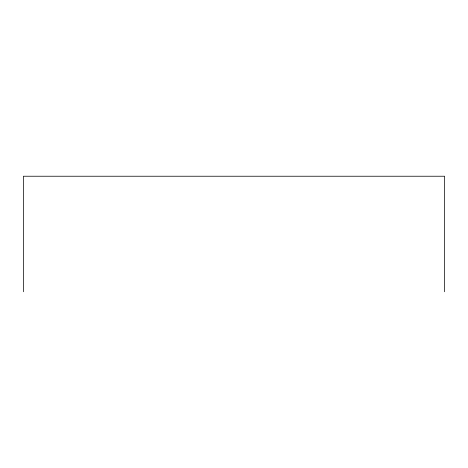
<?xml version="1.0" encoding="UTF-8"?>
<svg xmlns="http://www.w3.org/2000/svg" width="468" height="468" viewBox="0 0 468 468"><rect width="100%" height="100%" fill="white"/><g stroke="black" fill="none" stroke-linecap="round" stroke-linejoin="round"><path stroke-width="0.7" d="M444.6 291.769L444.6 176.231L23.4 176.231L23.4 291.769"/></g></svg>
